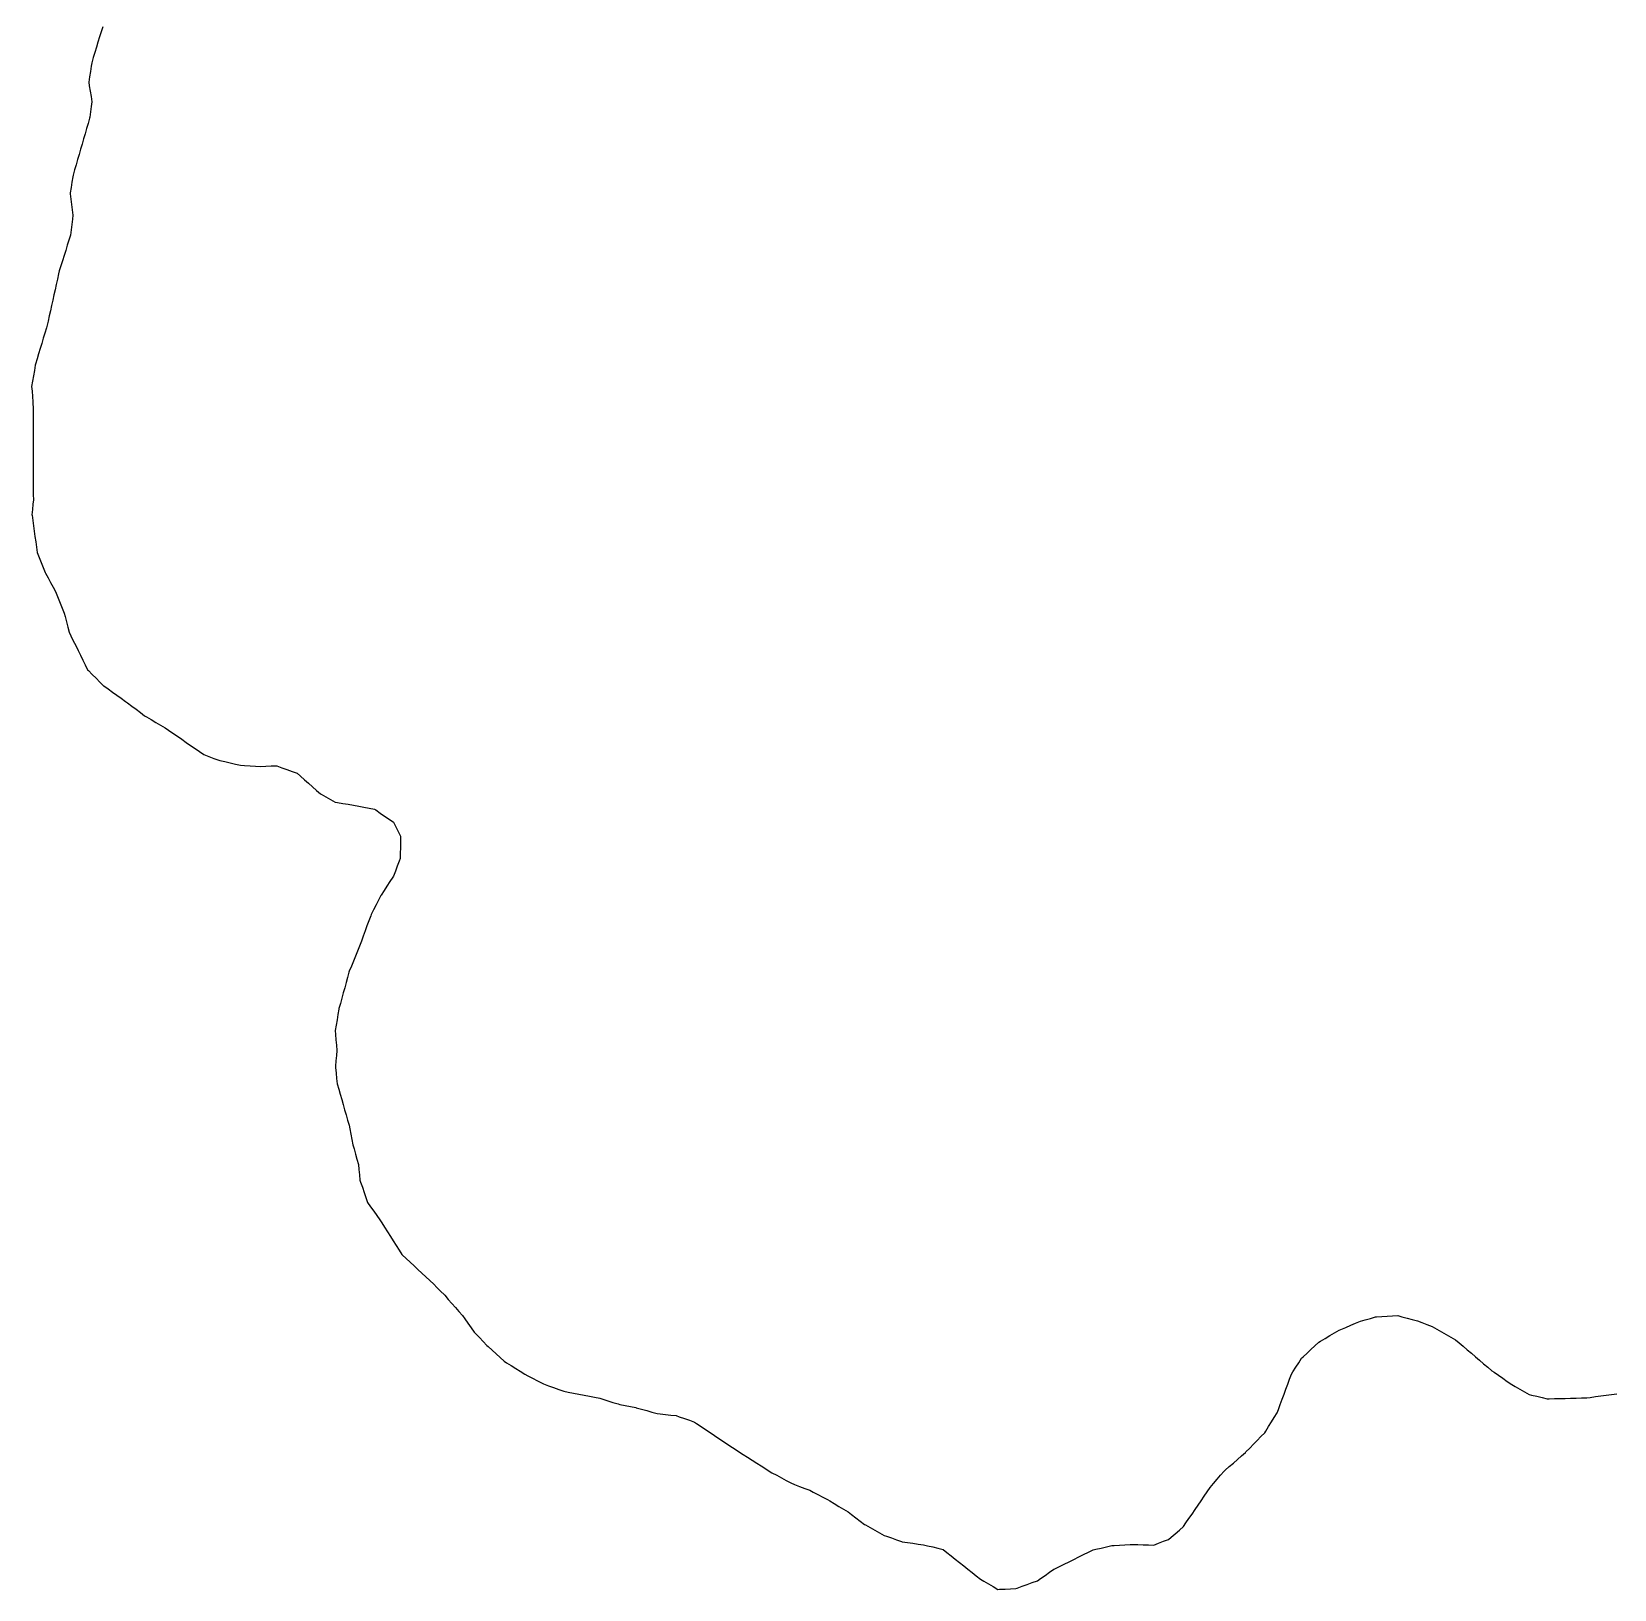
# Model space of a CAD drawing. Header units: millimetres. Extents: x 0 to 3094, y 578 to 2491.
# Drawn here: x 1110.8 to 1405.1, y 1293.2 to 1582.8 of the extents above; entities that cross this region are included whole.
import ezdxf

# ---------------------------------------------------------------- set-up
doc = ezdxf.new("R2010")
doc.units = ezdxf.units.MM
doc.layers.add('ALL_ISLANDS', color=7, linetype='Continuous')
doc.layers.add('OUTLINE_ISLAND_02', color=7, linetype='Continuous')

msp = doc.modelspace()

# ---------------------------------------------------------------- linework, layer by layer
at = {"layer": 'ALL_ISLANDS'}
msp.add_lwpolyline([(1124.0021, 1583.7577), (1123.711, 1582.801), (1123.42, 1581.8443), (1123.129, 1580.8876), (1122.838, 1579.9309), (1122.5469, 1578.9741), (1122.2559, 1578.0174), (1121.9649, 1577.0607), (1121.8651, 1576.4251), (1121.7099, 1575.4373), (1121.5547, 1574.4494), (1121.3995, 1573.4615), (1121.5185, 1572.7438), (1121.6821, 1571.7573), (1121.8457, 1570.7707), (1122.0093, 1569.7842), (1121.8936, 1568.9128), (1121.762, 1567.9215), (1121.6303, 1566.9302), (1121.5746, 1566.7377), (1121.2962, 1565.7772), (1121.0178, 1564.8168), (1120.7395, 1563.8563), (1120.4611, 1562.8958), (1120.1827, 1561.9353), (1119.9044, 1560.9749), (1119.626, 1560.0144), (1119.3476, 1559.0539), (1119.0693, 1558.0934), (1118.7909, 1557.133), (1118.5125, 1556.1725), (1118.4544, 1555.8195), (1118.2918, 1554.8328), (1118.1293, 1553.8461), (1117.9668, 1552.8594), (1117.9859, 1552.7031), (1118.1078, 1551.7105), (1118.2296, 1550.718), (1118.3514, 1549.7254), (1118.4733, 1548.7328), (1118.3771, 1547.9727), (1118.2516, 1546.9806), (1118.1262, 1545.9885), (1118.0007, 1544.9964), (1117.7123, 1544.0629), (1117.4171, 1543.1074), (1117.122, 1542.152), (1116.8268, 1541.1965), (1116.5316, 1540.2411), (1116.2365, 1539.2856), (1115.9413, 1538.3302), (1115.816, 1537.7747), (1115.5961, 1536.7992), (1115.3761, 1535.8237), (1115.1562, 1534.8481), (1114.9363, 1533.8726), (1114.7163, 1532.8971), (1114.4964, 1531.9216), (1114.2764, 1530.9461), (1114.0565, 1529.9706), (1113.8365, 1528.9951), (1113.6166, 1528.0196), (1113.5298, 1527.7322), (1113.2406, 1526.7749), (1112.9514, 1525.8177), (1112.6622, 1524.8604), (1112.373, 1523.9031), (1112.0838, 1522.9458), (1111.7946, 1521.9886), (1111.5054, 1521.0313), (1111.4688, 1520.817), (1111.3005, 1519.8313), (1111.1322, 1518.8456), (1110.9638, 1517.8598), (1110.7955, 1516.8741), (1110.8713, 1515.9983), (1110.9575, 1515.002), (1111.0438, 1514.0057), (1111.0446, 1513.7868), (1111.0482, 1512.7868), (1111.0519, 1511.7868), (1111.0556, 1510.7868), (1111.0592, 1509.7868), (1111.0629, 1508.7868), (1111.0665, 1507.7869), (1111.0702, 1506.7869), (1111.0738, 1505.7869), (1111.0775, 1504.7869), (1111.0812, 1503.7869), (1111.0848, 1502.7869), (1111.0885, 1501.7869), (1111.0921, 1500.7869), (1111.0958, 1499.7869), (1111.0995, 1498.7869), (1111.1031, 1497.7869), (1111.1068, 1496.7869), (1111.1104, 1495.7869), (1111.0383, 1494.9863), (1110.9487, 1493.9903), (1110.859, 1492.9943), (1110.8678, 1492.9296), (1111.0033, 1491.9388), (1111.1388, 1490.9481), (1111.2743, 1489.9573), (1111.4098, 1488.9665), (1111.5453, 1487.9757), (1111.6808, 1486.9849), (1111.8162, 1485.9942), (1111.8183, 1485.9891), (1112.1913, 1485.0612), (1112.5644, 1484.1334), (1112.9374, 1483.2056), (1113.3104, 1482.2778), (1113.3778, 1482.1531), (1113.8531, 1481.2733), (1114.3284, 1480.3935), (1114.8038, 1479.5136), (1115.2791, 1478.6338), (1115.3647, 1478.4232), (1115.7415, 1477.4968), (1116.1182, 1476.5705), (1116.4949, 1475.6442), (1116.8716, 1474.7178), (1117.0386, 1474.0526), (1117.282, 1473.0827), (1117.5254, 1472.1127), (1117.7688, 1471.1428), (1118.0995, 1470.4706), (1118.541, 1469.5734), (1118.9825, 1468.6761), (1119.424, 1467.7788), (1119.8656, 1466.8816), (1120.3071, 1465.9843), (1120.7486, 1465.0871), (1121.1901, 1464.1898), (1121.3603, 1464.0191), (1122.0665, 1463.311), (1122.7726, 1462.6029), (1123.4788, 1461.8949), (1124.1849, 1461.1868), (1124.1926, 1461.1814), (1125.0095, 1460.6047), (1125.8265, 1460.028), (1126.6435, 1459.4513), (1127.4604, 1458.8746), (1128.2774, 1458.2979), (1128.6159, 1458.0423), (1129.4138, 1457.4396), (1130.2118, 1456.8369), (1131.0098, 1456.2342), (1131.8078, 1455.6315), (1132.1641, 1455.4202), (1133.0242, 1454.9102), (1133.8844, 1454.4001), (1134.7445, 1453.8901), (1135.6047, 1453.3801), (1136.2392, 1452.9437), (1137.0631, 1452.377), (1137.887, 1451.8103), (1138.7109, 1451.2435), (1139.5348, 1450.6768), (1140.3588, 1450.1101), (1141.1827, 1449.5434), (1142.0066, 1448.9767), (1142.8305, 1448.41), (1143.7341, 1448.0637), (1144.6679, 1447.7058), (1145.6017, 1447.3479), (1145.7593, 1447.3124), (1146.7349, 1447.0924), (1147.7104, 1446.8724), (1148.6859, 1446.6525), (1149.6614, 1446.4325), (1150.4034, 1446.3884), (1151.4016, 1446.3291), (1152.3998, 1446.2698), (1153.3981, 1446.2105), (1154.356, 1446.2511), (1155.3551, 1446.2935), (1156.3542, 1446.3358), (1156.402, 1446.3181), (1157.3398, 1445.9707), (1158.2775, 1445.6233), (1159.2152, 1445.2759), (1160.1529, 1444.9284), (1160.7656, 1444.3902), (1161.5168, 1443.7302), (1162.2681, 1443.0702), (1163.0194, 1442.4102), (1163.7706, 1441.7502), (1164.5219, 1441.0902), (1164.6107, 1441.041), (1165.4855, 1440.5566), (1166.3604, 1440.0722), (1167.2352, 1439.5879), (1167.6781, 1439.5084), (1168.6624, 1439.3318), (1169.6467, 1439.1553), (1170.631, 1438.9787), (1171.6153, 1438.8021), (1172.5996, 1438.6256), (1173.5839, 1438.449), (1174.5681, 1438.2724), (1174.7995, 1438.1115), (1175.6204, 1437.5404), (1176.4413, 1436.9693), (1177.2621, 1436.3982), (1178.083, 1435.8271), (1178.5105, 1434.9875), (1178.9642, 1434.0963), (1179.4179, 1433.2052), (1179.4147, 1433.0698), (1179.3906, 1432.0701), (1179.3665, 1431.0703), (1179.3424, 1430.0706), (1179.3183, 1429.0709), (1179.1412, 1428.6029), (1178.7873, 1427.6676), (1178.4334, 1426.7323), (1178.0795, 1425.7971), (1177.9727, 1425.634), (1177.4246, 1424.7976), (1176.8766, 1423.9611), (1176.3285, 1423.1246), (1175.7805, 1422.2882), (1175.7453, 1422.2189), (1175.2922, 1421.3275), (1174.839, 1420.4361), (1174.3859, 1419.5446), (1173.9328, 1418.6532), (1173.8441, 1418.4137), (1173.497, 1417.4759), (1173.1499, 1416.5381), (1172.8027, 1415.6002), (1172.4556, 1414.6624), (1172.1085, 1413.7246), (1171.7614, 1412.7868), (1171.4142, 1411.849), (1171.4045, 1411.8258), (1171.02, 1410.9026), (1170.6355, 1409.9795), (1170.251, 1409.0564), (1169.8665, 1408.1333), (1169.8096, 1407.9274), (1169.5432, 1406.9635), (1169.2769, 1405.9996), (1169.0105, 1405.0357), (1168.7442, 1404.0719), (1168.4778, 1403.108), (1168.2115, 1402.1441), (1167.9451, 1401.1802), (1167.9216, 1401.0406), (1167.7557, 1400.0545), (1167.5899, 1399.0684), (1167.424, 1398.0822), (1167.2581, 1397.0961), (1167.3134, 1396.3726), (1167.3897, 1395.3755), (1167.4659, 1394.3785), (1167.5422, 1393.3814), (1167.4589, 1392.4687), (1167.368, 1391.4729), (1167.2771, 1390.477), (1167.3071, 1390.1878), (1167.4103, 1389.1932), (1167.5135, 1388.1985), (1167.6168, 1387.2039), (1167.6262, 1387.1708), (1167.9002, 1386.209), (1168.1741, 1385.2473), (1168.4481, 1384.2855), (1168.7221, 1383.3238), (1168.9961, 1382.3621), (1169.27, 1381.4003), (1169.544, 1380.4386), (1169.818, 1379.4769), (1169.9537, 1378.7898), (1170.1476, 1377.8087), (1170.3414, 1376.8277), (1170.5353, 1375.8467), (1170.7549, 1375.0659), (1171.0257, 1374.1033), (1171.2966, 1373.1406), (1171.5674, 1372.178), (1171.66, 1371.2281), (1171.7571, 1370.2329), (1171.8541, 1369.2376), (1171.9714, 1368.8907), (1172.2915, 1367.9434), (1172.6117, 1366.996), (1172.9319, 1366.0486), (1173.252, 1365.1013), (1173.8186, 1364.3055), (1174.3986, 1363.4909), (1174.9785, 1362.6762), (1175.5585, 1361.8616), (1175.8917, 1361.3389), (1176.4293, 1360.4957), (1176.9669, 1359.6524), (1177.5044, 1358.8092), (1178.042, 1357.966), (1178.5795, 1357.1228), (1179.1171, 1356.2795), (1179.6546, 1355.4363), (1179.7173, 1355.3777), (1180.4477, 1354.6948), (1181.1782, 1354.0118), (1181.9087, 1353.3289), (1182.6391, 1352.6459), (1183.3696, 1351.963), (1184.1, 1351.28), (1184.8305, 1350.5971), (1185.561, 1349.9141), (1186.145, 1349.332), (1186.8532, 1348.626), (1187.5614, 1347.92), (1187.6181, 1347.8551), (1188.2765, 1347.1024), (1188.9348, 1346.3497), (1189.5932, 1345.597), (1190.2516, 1344.8443), (1190.9099, 1344.0916), (1191.3527, 1343.4668), (1191.931, 1342.6509), (1192.5092, 1341.835), (1193.0874, 1341.0192), (1193.386, 1340.7064), (1194.0765, 1339.9832), (1194.7671, 1339.2599), (1195.4577, 1338.5366), (1195.6858, 1338.3289), (1196.4252, 1337.6556), (1197.1646, 1336.9824), (1197.9041, 1336.3091), (1198.6435, 1335.6359), (1199.1287, 1335.3295), (1199.9742, 1334.7956), (1200.8198, 1334.2617), (1201.6653, 1333.7278), (1202.5108, 1333.1939), (1203.0688, 1332.8967), (1203.9514, 1332.4267), (1204.834, 1331.9566), (1205.7167, 1331.4866), (1205.983, 1331.3897), (1206.9228, 1331.048), (1207.8626, 1330.7062), (1208.8024, 1330.3645), (1209.7422, 1330.0228), (1210.5836, 1329.8598), (1211.5654, 1329.6696), (1212.5471, 1329.4794), (1213.5289, 1329.2893), (1214.5106, 1329.0991), (1215.4924, 1328.9089), (1216.4741, 1328.7188), (1216.9835, 1328.5571), (1217.9367, 1328.2547), (1218.8898, 1327.9522), (1219.843, 1327.6497), (1220.1896, 1327.5771), (1221.1684, 1327.3723), (1222.1472, 1327.1674), (1223.126, 1326.9625), (1223.2433, 1326.9308), (1224.2085, 1326.6694), (1225.1738, 1326.4081), (1226.139, 1326.1468), (1227.1043, 1325.8854), (1227.6769, 1325.8204), (1228.6705, 1325.7077), (1229.6642, 1325.595), (1230.6578, 1325.4823), (1231.2372, 1325.2767), (1232.1796, 1324.9423), (1233.1221, 1324.608), (1234.0645, 1324.2736), (1234.4519, 1324.0148), (1235.2834, 1323.4592), (1236.1149, 1322.9037), (1236.9463, 1322.3482), (1237.7778, 1321.7926), (1238.6093, 1321.2371), (1239.4408, 1320.6816), (1240.2723, 1320.126), (1241.1038, 1319.5705), (1241.42, 1319.3667), (1242.2605, 1318.8249), (1243.101, 1318.2832), (1243.9415, 1317.7414), (1244.7821, 1317.1996), (1245.6226, 1316.6578), (1246.4631, 1316.116), (1247.3036, 1315.5743), (1248.1441, 1315.0325), (1248.466, 1314.8588), (1249.3461, 1314.3838), (1250.2261, 1313.9089), (1251.1061, 1313.434), (1251.9862, 1312.9591), (1252.6865, 1312.6858), (1253.6181, 1312.3223), (1254.5497, 1311.9588), (1255.4813, 1311.5953), (1256.1312, 1311.2606), (1257.0202, 1310.8028), (1257.9093, 1310.345), (1258.7983, 1309.8872), (1259.2099, 1309.6373), (1260.0648, 1309.1184), (1260.9196, 1308.5995), (1261.7744, 1308.0805), (1262.6292, 1307.5616), (1263.2804, 1307.0699), (1264.0784, 1306.4672), (1264.8763, 1305.8645), (1265.6743, 1305.2618), (1265.8475, 1305.1649), (1266.7203, 1304.6768), (1267.593, 1304.1886), (1268.4658, 1303.7004), (1269.3385, 1303.2122), (1269.7373, 1303.0681), (1270.6777, 1302.7281), (1271.6181, 1302.3881), (1272.5585, 1302.0481), (1272.6957, 1302.0282), (1273.6854, 1301.8848), (1274.675, 1301.7413), (1275.6647, 1301.5978), (1276.6543, 1301.4544), (1277.3906, 1301.2835), (1278.3647, 1301.0574), (1279.3388, 1300.8313), (1280.3129, 1300.6051), (1281.0051, 1300.051), (1281.7857, 1299.426), (1282.5664, 1298.801), (1283.347, 1298.176), (1284.1276, 1297.551), (1284.9083, 1296.926), (1285.6889, 1296.301), (1286.4695, 1295.676), (1287.2502, 1295.051), (1287.8613, 1294.6933), (1288.7243, 1294.1881), (1289.5873, 1293.683), (1290.4503, 1293.1778), (1290.807, 1293.1934), (1291.806, 1293.2372), (1292.805, 1293.281), (1293.8041, 1293.3248), (1294.0586, 1293.4172), (1294.9987, 1293.7582), (1295.9387, 1294.0992), (1296.8788, 1294.4402), (1297.8189, 1294.7812), (1298.4303, 1295.2041), (1299.2527, 1295.7731), (1300.0751, 1296.342), (1300.8975, 1296.9109), (1301.0419, 1296.9824), (1301.938, 1297.4264), (1302.834, 1297.8703), (1303.7301, 1298.3142), (1304.6262, 1298.7581), (1305.5222, 1299.202), (1306.4183, 1299.6459), (1307.3144, 1300.0898), (1308.2105, 1300.5338), (1308.7164, 1300.6469), (1309.6923, 1300.8652), (1310.6681, 1301.0835), (1311.644, 1301.3019), (1312.1046, 1301.3343), (1313.1021, 1301.4046), (1314.0996, 1301.4749), (1315.0972, 1301.5451), (1315.496, 1301.5339), (1316.4956, 1301.5057), (1317.4952, 1301.4776), (1318.4948, 1301.4494), (1319.4944, 1301.4212), (1320.3679, 1301.7532), (1321.3026, 1302.1084), (1322.2374, 1302.4636), (1322.7135, 1302.8762), (1323.4692, 1303.531), (1324.225, 1304.1859), (1324.9807, 1304.8408), (1325.4528, 1305.5337), (1326.0159, 1306.3601), (1326.5789, 1307.1865), (1327.142, 1308.0129), (1327.7051, 1308.8393), (1328.2681, 1309.6657), (1328.8312, 1310.4921), (1329.3942, 1311.3186), (1329.9573, 1312.145), (1330.5884, 1312.8823), (1331.2387, 1313.642), (1331.8889, 1314.4017), (1332.5392, 1315.1614), (1332.7618, 1315.3555), (1333.5154, 1316.0128), (1334.269, 1316.6702), (1335.0225, 1317.3275), (1335.7761, 1317.9849), (1336.5297, 1318.6422), (1336.6102, 1318.7244), (1337.3101, 1319.4386), (1338.01, 1320.1529), (1338.7099, 1320.8672), (1339.4097, 1321.5814), (1340.1096, 1322.2957), (1340.3, 1322.6037), (1340.8258, 1323.4543), (1341.3516, 1324.305), (1341.8773, 1325.1556), (1342.4031, 1326.0062), (1342.6405, 1326.6431), (1342.9897, 1327.5801), (1343.3389, 1328.5171), (1343.6882, 1329.4542), (1344.0374, 1330.3912), (1344.3866, 1331.3282), (1344.7358, 1332.2653), (1345.0851, 1333.2023), (1345.3517, 1333.6273), (1345.8831, 1334.4744), (1346.4146, 1335.3215), (1346.946, 1336.1686), (1347.2271, 1336.4262), (1347.9644, 1337.1018), (1348.7017, 1337.7774), (1349.439, 1338.453), (1350.1762, 1339.1286), (1350.5008, 1339.3241), (1351.3573, 1339.8401), (1352.2139, 1340.3561), (1353.0705, 1340.8721), (1353.9271, 1341.3882), (1354.2361, 1341.5154), (1355.1608, 1341.8962), (1356.0855, 1342.277), (1357.0101, 1342.6577), (1357.9348, 1343.0385), (1358.802, 1343.289), (1359.7628, 1343.5665), (1360.7235, 1343.844), (1360.861, 1343.8515), (1361.8595, 1343.9064), (1362.858, 1343.9612), (1363.8565, 1344.0161), (1364.855, 1344.0709), (1365.6043, 1343.8721), (1366.5709, 1343.6157), (1367.5374, 1343.3593), (1368.504, 1343.1028), (1369.34, 1342.787), (1370.2755, 1342.4337), (1371.211, 1342.0804), (1371.2226, 1342.0738), (1372.0917, 1341.5792), (1372.9609, 1341.0847), (1373.8301, 1340.5902), (1374.6992, 1340.0956), (1375.5684, 1339.6011), (1376.2477, 1339.0214), (1377.0083, 1338.3722), (1377.769, 1337.7231), (1378.5297, 1337.0739), (1379.2903, 1336.4248), (1380.051, 1335.7756), (1380.8117, 1335.1265), (1381.5723, 1334.4773), (1382.333, 1333.8282), (1382.7425, 1333.5477), (1383.5676, 1332.9826), (1384.3926, 1332.4175), (1385.2176, 1331.8524), (1386.0426, 1331.2873), (1386.6978, 1330.9089), (1387.5638, 1330.4087), (1388.4297, 1329.9086), (1389.2956, 1329.4084), (1389.735, 1329.3046), (1390.7081, 1329.0745), (1391.6813, 1328.8444), (1392.6545, 1328.6144), (1392.9931, 1328.6225), (1393.9928, 1328.6463), (1394.9925, 1328.6702), (1395.9922, 1328.6941), (1396.9919, 1328.718), (1397.9917, 1328.7418), (1398.9914, 1328.7657), (1399.9911, 1328.7896), (1400.6234, 1328.8762), (1401.6141, 1329.012), (1402.6048, 1329.1478), (1403.5956, 1329.2836), (1404.5863, 1329.4194), (1405.5771, 1329.5552)], dxfattribs=at)
at = {"layer": 'OUTLINE_ISLAND_02'}
msp.add_lwpolyline([(1124.0021, 1583.7577), (1123.711, 1582.801), (1123.42, 1581.8443), (1123.129, 1580.8876), (1122.838, 1579.9309), (1122.5469, 1578.9741), (1122.2559, 1578.0174), (1121.9649, 1577.0607), (1121.8651, 1576.4251), (1121.7099, 1575.4373), (1121.5547, 1574.4494), (1121.3995, 1573.4615), (1121.5185, 1572.7438), (1121.6821, 1571.7573), (1121.8457, 1570.7707), (1122.0093, 1569.7842), (1121.8936, 1568.9128), (1121.762, 1567.9215), (1121.6303, 1566.9302), (1121.5746, 1566.7377), (1121.2962, 1565.7772), (1121.0178, 1564.8168), (1120.7395, 1563.8563), (1120.4611, 1562.8958), (1120.1827, 1561.9353), (1119.9044, 1560.9749), (1119.626, 1560.0144), (1119.3476, 1559.0539), (1119.0693, 1558.0934), (1118.7909, 1557.133), (1118.5125, 1556.1725), (1118.4544, 1555.8195), (1118.2918, 1554.8328), (1118.1293, 1553.8461), (1117.9668, 1552.8594), (1117.9859, 1552.7031), (1118.1078, 1551.7105), (1118.2296, 1550.718), (1118.3514, 1549.7254), (1118.4733, 1548.7328), (1118.3771, 1547.9727), (1118.2516, 1546.9806), (1118.1262, 1545.9885), (1118.0007, 1544.9964), (1117.7123, 1544.0629), (1117.4171, 1543.1074), (1117.122, 1542.152), (1116.8268, 1541.1965), (1116.5316, 1540.2411), (1116.2365, 1539.2856), (1115.9413, 1538.3302), (1115.816, 1537.7747), (1115.5961, 1536.7992), (1115.3761, 1535.8237), (1115.1562, 1534.8481), (1114.9363, 1533.8726), (1114.7163, 1532.8971), (1114.4964, 1531.9216), (1114.2764, 1530.9461), (1114.0565, 1529.9706), (1113.8365, 1528.9951), (1113.6166, 1528.0196), (1113.5298, 1527.7322), (1113.2406, 1526.7749), (1112.9514, 1525.8177), (1112.6622, 1524.8604), (1112.373, 1523.9031), (1112.0838, 1522.9458), (1111.7946, 1521.9886), (1111.5054, 1521.0313), (1111.4688, 1520.817), (1111.3005, 1519.8313), (1111.1322, 1518.8456), (1110.9638, 1517.8598), (1110.7955, 1516.8741), (1110.8713, 1515.9983), (1110.9575, 1515.002), (1111.0438, 1514.0057), (1111.0446, 1513.7868), (1111.0482, 1512.7868), (1111.0519, 1511.7868), (1111.0556, 1510.7868), (1111.0592, 1509.7868), (1111.0629, 1508.7868), (1111.0665, 1507.7869), (1111.0702, 1506.7869), (1111.0738, 1505.7869), (1111.0775, 1504.7869), (1111.0812, 1503.7869), (1111.0848, 1502.7869), (1111.0885, 1501.7869), (1111.0921, 1500.7869), (1111.0958, 1499.7869), (1111.0995, 1498.7869), (1111.1031, 1497.7869), (1111.1068, 1496.7869), (1111.1104, 1495.7869), (1111.0383, 1494.9863), (1110.9487, 1493.9903), (1110.859, 1492.9943), (1110.8678, 1492.9296), (1111.0033, 1491.9388), (1111.1388, 1490.9481), (1111.2743, 1489.9573), (1111.4098, 1488.9665), (1111.5453, 1487.9757), (1111.6808, 1486.9849), (1111.8162, 1485.9942), (1111.8183, 1485.9891), (1112.1913, 1485.0612), (1112.5644, 1484.1334), (1112.9374, 1483.2056), (1113.3104, 1482.2778), (1113.3778, 1482.1531), (1113.8531, 1481.2733), (1114.3284, 1480.3935), (1114.8038, 1479.5136), (1115.2791, 1478.6338), (1115.3647, 1478.4232), (1115.7415, 1477.4968), (1116.1182, 1476.5705), (1116.4949, 1475.6442), (1116.8716, 1474.7178), (1117.0386, 1474.0526), (1117.282, 1473.0827), (1117.5254, 1472.1127), (1117.7688, 1471.1428), (1118.0995, 1470.4706), (1118.541, 1469.5734), (1118.9825, 1468.6761), (1119.424, 1467.7788), (1119.8656, 1466.8816), (1120.3071, 1465.9843), (1120.7486, 1465.0871), (1121.1901, 1464.1898), (1121.3603, 1464.0191), (1122.0665, 1463.311), (1122.7726, 1462.6029), (1123.4788, 1461.8949), (1124.1849, 1461.1868), (1124.1926, 1461.1814), (1125.0095, 1460.6047), (1125.8265, 1460.028), (1126.6435, 1459.4513), (1127.4604, 1458.8746), (1128.2774, 1458.2979), (1128.6159, 1458.0423), (1129.4138, 1457.4396), (1130.2118, 1456.8369), (1131.0098, 1456.2342), (1131.8078, 1455.6315), (1132.1641, 1455.4202), (1133.0242, 1454.9102), (1133.8844, 1454.4001), (1134.7445, 1453.8901), (1135.6047, 1453.3801), (1136.2392, 1452.9437), (1137.0631, 1452.377), (1137.887, 1451.8103), (1138.7109, 1451.2435), (1139.5348, 1450.6768), (1140.3588, 1450.1101), (1141.1827, 1449.5434), (1142.0066, 1448.9767), (1142.8305, 1448.41), (1143.7341, 1448.0637), (1144.6679, 1447.7058), (1145.6017, 1447.3479), (1145.7593, 1447.3124), (1146.7349, 1447.0924), (1147.7104, 1446.8724), (1148.6859, 1446.6525), (1149.6614, 1446.4325), (1150.4034, 1446.3884), (1151.4016, 1446.3291), (1152.3998, 1446.2698), (1153.3981, 1446.2105), (1154.356, 1446.2511), (1155.3551, 1446.2935), (1156.3542, 1446.3358), (1156.402, 1446.3181), (1157.3398, 1445.9707), (1158.2775, 1445.6233), (1159.2152, 1445.2759), (1160.1529, 1444.9284), (1160.7656, 1444.3902), (1161.5168, 1443.7302), (1162.2681, 1443.0702), (1163.0194, 1442.4102), (1163.7706, 1441.7502), (1164.5219, 1441.0902), (1164.6107, 1441.041), (1165.4855, 1440.5566), (1166.3604, 1440.0722), (1167.2352, 1439.5879), (1167.6781, 1439.5084), (1168.6624, 1439.3318), (1169.6467, 1439.1553), (1170.631, 1438.9787), (1171.6153, 1438.8021), (1172.5996, 1438.6256), (1173.5839, 1438.449), (1174.5681, 1438.2724), (1174.7995, 1438.1115), (1175.6204, 1437.5404), (1176.4413, 1436.9693), (1177.2621, 1436.3982), (1178.083, 1435.8271), (1178.5105, 1434.9875), (1178.9642, 1434.0963), (1179.4179, 1433.2052), (1179.4147, 1433.0698), (1179.3906, 1432.0701), (1179.3665, 1431.0703), (1179.3424, 1430.0706), (1179.3183, 1429.0709), (1179.1412, 1428.6029), (1178.7873, 1427.6676), (1178.4334, 1426.7323), (1178.0795, 1425.7971), (1177.9727, 1425.634), (1177.4246, 1424.7976), (1176.8766, 1423.9611), (1176.3285, 1423.1246), (1175.7805, 1422.2882), (1175.7453, 1422.2189), (1175.2922, 1421.3275), (1174.839, 1420.4361), (1174.3859, 1419.5446), (1173.9328, 1418.6532), (1173.8441, 1418.4137), (1173.497, 1417.4759), (1173.1499, 1416.5381), (1172.8027, 1415.6002), (1172.4556, 1414.6624), (1172.1085, 1413.7246), (1171.7614, 1412.7868), (1171.4142, 1411.849), (1171.4045, 1411.8258), (1171.02, 1410.9026), (1170.6355, 1409.9795), (1170.251, 1409.0564), (1169.8665, 1408.1333), (1169.8096, 1407.9274), (1169.5432, 1406.9635), (1169.2769, 1405.9996), (1169.0105, 1405.0357), (1168.7442, 1404.0719), (1168.4778, 1403.108), (1168.2115, 1402.1441), (1167.9451, 1401.1802), (1167.9216, 1401.0406), (1167.7557, 1400.0545), (1167.5899, 1399.0684), (1167.424, 1398.0822), (1167.2581, 1397.0961), (1167.3134, 1396.3726), (1167.3897, 1395.3755), (1167.4659, 1394.3785), (1167.5422, 1393.3814), (1167.4589, 1392.4687), (1167.368, 1391.4729), (1167.2771, 1390.477), (1167.3071, 1390.1878), (1167.4103, 1389.1932), (1167.5135, 1388.1985), (1167.6168, 1387.2039), (1167.6262, 1387.1708), (1167.9002, 1386.209), (1168.1741, 1385.2473), (1168.4481, 1384.2855), (1168.7221, 1383.3238), (1168.9961, 1382.3621), (1169.27, 1381.4003), (1169.544, 1380.4386), (1169.818, 1379.4769), (1169.9537, 1378.7898), (1170.1476, 1377.8087), (1170.3414, 1376.8277), (1170.5353, 1375.8467), (1170.7549, 1375.0659), (1171.0257, 1374.1033), (1171.2966, 1373.1406), (1171.5674, 1372.178), (1171.66, 1371.2281), (1171.7571, 1370.2329), (1171.8541, 1369.2376), (1171.9714, 1368.8907), (1172.2915, 1367.9434), (1172.6117, 1366.996), (1172.9319, 1366.0486), (1173.252, 1365.1013), (1173.8186, 1364.3055), (1174.3986, 1363.4909), (1174.9785, 1362.6762), (1175.5585, 1361.8616), (1175.8917, 1361.3389), (1176.4293, 1360.4957), (1176.9669, 1359.6524), (1177.5044, 1358.8092), (1178.042, 1357.966), (1178.5795, 1357.1228), (1179.1171, 1356.2795), (1179.6546, 1355.4363), (1179.7173, 1355.3777), (1180.4477, 1354.6948), (1181.1782, 1354.0118), (1181.9087, 1353.3289), (1182.6391, 1352.6459), (1183.3696, 1351.963), (1184.1, 1351.28), (1184.8305, 1350.5971), (1185.561, 1349.9141), (1186.145, 1349.332), (1186.8532, 1348.626), (1187.5614, 1347.92), (1187.6181, 1347.8551), (1188.2765, 1347.1024), (1188.9348, 1346.3497), (1189.5932, 1345.597), (1190.2516, 1344.8443), (1190.9099, 1344.0916), (1191.3527, 1343.4668), (1191.931, 1342.6509), (1192.5092, 1341.835), (1193.0874, 1341.0192), (1193.386, 1340.7064), (1194.0765, 1339.9832), (1194.7671, 1339.2599), (1195.4577, 1338.5366), (1195.6858, 1338.3289), (1196.4252, 1337.6556), (1197.1646, 1336.9824), (1197.9041, 1336.3091), (1198.6435, 1335.6359), (1199.1287, 1335.3295), (1199.9742, 1334.7956), (1200.8198, 1334.2617), (1201.6653, 1333.7278), (1202.5108, 1333.1939), (1203.0688, 1332.8967), (1203.9514, 1332.4267), (1204.834, 1331.9566), (1205.7167, 1331.4866), (1205.983, 1331.3897), (1206.9228, 1331.048), (1207.8626, 1330.7062), (1208.8024, 1330.3645), (1209.7422, 1330.0228), (1210.5836, 1329.8598), (1211.5654, 1329.6696), (1212.5471, 1329.4794), (1213.5289, 1329.2893), (1214.5106, 1329.0991), (1215.4924, 1328.9089), (1216.4741, 1328.7188), (1216.9835, 1328.5571), (1217.9367, 1328.2547), (1218.8898, 1327.9522), (1219.843, 1327.6497), (1220.1896, 1327.5771), (1221.1684, 1327.3723), (1222.1472, 1327.1674), (1223.126, 1326.9625), (1223.2433, 1326.9308), (1224.2085, 1326.6694), (1225.1738, 1326.4081), (1226.139, 1326.1468), (1227.1043, 1325.8854), (1227.6769, 1325.8204), (1228.6705, 1325.7077), (1229.6642, 1325.595), (1230.6578, 1325.4823), (1231.2372, 1325.2767), (1232.1796, 1324.9423), (1233.1221, 1324.608), (1234.0645, 1324.2736), (1234.4519, 1324.0148), (1235.2834, 1323.4592), (1236.1149, 1322.9037), (1236.9463, 1322.3482), (1237.7778, 1321.7926), (1238.6093, 1321.2371), (1239.4408, 1320.6816), (1240.2723, 1320.126), (1241.1038, 1319.5705), (1241.42, 1319.3667), (1242.2605, 1318.8249), (1243.101, 1318.2832), (1243.9415, 1317.7414), (1244.7821, 1317.1996), (1245.6226, 1316.6578), (1246.4631, 1316.116), (1247.3036, 1315.5743), (1248.1441, 1315.0325), (1248.466, 1314.8588), (1249.3461, 1314.3838), (1250.2261, 1313.9089), (1251.1061, 1313.434), (1251.9862, 1312.9591), (1252.6865, 1312.6858), (1253.6181, 1312.3223), (1254.5497, 1311.9588), (1255.4813, 1311.5953), (1256.1312, 1311.2606), (1257.0202, 1310.8028), (1257.9093, 1310.345), (1258.7983, 1309.8872), (1259.2099, 1309.6373), (1260.0648, 1309.1184), (1260.9196, 1308.5995), (1261.7744, 1308.0805), (1262.6292, 1307.5616), (1263.2804, 1307.0699), (1264.0784, 1306.4672), (1264.8763, 1305.8645), (1265.6743, 1305.2618), (1265.8475, 1305.1649), (1266.7203, 1304.6768), (1267.593, 1304.1886), (1268.4658, 1303.7004), (1269.3385, 1303.2122), (1269.7373, 1303.0681), (1270.6777, 1302.7281), (1271.6181, 1302.3881), (1272.5585, 1302.0481), (1272.6957, 1302.0282), (1273.6854, 1301.8848), (1274.675, 1301.7413), (1275.6647, 1301.5978), (1276.6543, 1301.4544), (1277.3906, 1301.2835), (1278.3647, 1301.0574), (1279.3388, 1300.8313), (1280.3129, 1300.6051), (1281.0051, 1300.051), (1281.7857, 1299.426), (1282.5664, 1298.801), (1283.347, 1298.176), (1284.1276, 1297.551), (1284.9083, 1296.926), (1285.6889, 1296.301), (1286.4695, 1295.676), (1287.2502, 1295.051), (1287.8613, 1294.6933), (1288.7243, 1294.1881), (1289.5873, 1293.683), (1290.4503, 1293.1778), (1290.807, 1293.1934), (1291.806, 1293.2372), (1292.805, 1293.281), (1293.8041, 1293.3248), (1294.0586, 1293.4172), (1294.9987, 1293.7582), (1295.9387, 1294.0992), (1296.8788, 1294.4402), (1297.8189, 1294.7812), (1298.4303, 1295.2041), (1299.2527, 1295.7731), (1300.0751, 1296.342), (1300.8975, 1296.9109), (1301.0419, 1296.9824), (1301.938, 1297.4264), (1302.834, 1297.8703), (1303.7301, 1298.3142), (1304.6262, 1298.7581), (1305.5222, 1299.202), (1306.4183, 1299.6459), (1307.3144, 1300.0898), (1308.2105, 1300.5338), (1308.7164, 1300.6469), (1309.6923, 1300.8652), (1310.6681, 1301.0835), (1311.644, 1301.3019), (1312.1046, 1301.3343), (1313.1021, 1301.4046), (1314.0996, 1301.4749), (1315.0972, 1301.5451), (1315.496, 1301.5339), (1316.4956, 1301.5057), (1317.4952, 1301.4776), (1318.4948, 1301.4494), (1319.4944, 1301.4212), (1320.3679, 1301.7532), (1321.3026, 1302.1084), (1322.2374, 1302.4636), (1322.7135, 1302.8762), (1323.4692, 1303.531), (1324.225, 1304.1859), (1324.9807, 1304.8408), (1325.4528, 1305.5337), (1326.0159, 1306.3601), (1326.5789, 1307.1865), (1327.142, 1308.0129), (1327.7051, 1308.8393), (1328.2681, 1309.6657), (1328.8312, 1310.4921), (1329.3942, 1311.3186), (1329.9573, 1312.145), (1330.5884, 1312.8823), (1331.2387, 1313.642), (1331.8889, 1314.4017), (1332.5392, 1315.1614), (1332.7618, 1315.3555), (1333.5154, 1316.0128), (1334.269, 1316.6702), (1335.0225, 1317.3275), (1335.7761, 1317.9849), (1336.5297, 1318.6422), (1336.6102, 1318.7244), (1337.3101, 1319.4386), (1338.01, 1320.1529), (1338.7099, 1320.8672), (1339.4097, 1321.5814), (1340.1096, 1322.2957), (1340.3, 1322.6037), (1340.8258, 1323.4543), (1341.3516, 1324.305), (1341.8773, 1325.1556), (1342.4031, 1326.0062), (1342.6405, 1326.6431), (1342.9897, 1327.5801), (1343.3389, 1328.5171), (1343.6882, 1329.4542), (1344.0374, 1330.3912), (1344.3866, 1331.3282), (1344.7358, 1332.2653), (1345.0851, 1333.2023), (1345.3517, 1333.6273), (1345.8831, 1334.4744), (1346.4146, 1335.3215), (1346.946, 1336.1686), (1347.2271, 1336.4262), (1347.9644, 1337.1018), (1348.7017, 1337.7774), (1349.439, 1338.453), (1350.1762, 1339.1286), (1350.5008, 1339.3241), (1351.3573, 1339.8401), (1352.2139, 1340.3561), (1353.0705, 1340.8721), (1353.9271, 1341.3882), (1354.2361, 1341.5154), (1355.1608, 1341.8962), (1356.0855, 1342.277), (1357.0101, 1342.6577), (1357.9348, 1343.0385), (1358.802, 1343.289), (1359.7628, 1343.5665), (1360.7235, 1343.844), (1360.861, 1343.8515), (1361.8595, 1343.9064), (1362.858, 1343.9612), (1363.8565, 1344.0161), (1364.855, 1344.0709), (1365.6043, 1343.8721), (1366.5709, 1343.6157), (1367.5374, 1343.3593), (1368.504, 1343.1028), (1369.34, 1342.787), (1370.2755, 1342.4337), (1371.211, 1342.0804), (1371.2226, 1342.0738), (1372.0917, 1341.5792), (1372.9609, 1341.0847), (1373.8301, 1340.5902), (1374.6992, 1340.0956), (1375.5684, 1339.6011), (1376.2477, 1339.0214), (1377.0083, 1338.3722), (1377.769, 1337.7231), (1378.5297, 1337.0739), (1379.2903, 1336.4248), (1380.051, 1335.7756), (1380.8117, 1335.1265), (1381.5723, 1334.4773), (1382.333, 1333.8282), (1382.7425, 1333.5477), (1383.5676, 1332.9826), (1384.3926, 1332.4175), (1385.2176, 1331.8524), (1386.0426, 1331.2873), (1386.6978, 1330.9089), (1387.5638, 1330.4087), (1388.4297, 1329.9086), (1389.2956, 1329.4084), (1389.735, 1329.3046), (1390.7081, 1329.0745), (1391.6813, 1328.8444), (1392.6545, 1328.6144), (1392.9931, 1328.6225), (1393.9928, 1328.6463), (1394.9925, 1328.6702), (1395.9922, 1328.6941), (1396.9919, 1328.718), (1397.9917, 1328.7418), (1398.9914, 1328.7657), (1399.9911, 1328.7896), (1400.6234, 1328.8762), (1401.6141, 1329.012), (1402.6048, 1329.1478), (1403.5956, 1329.2836), (1404.5863, 1329.4194), (1405.5771, 1329.5552)], dxfattribs=at)

doc.saveas('drawing.dxf')
